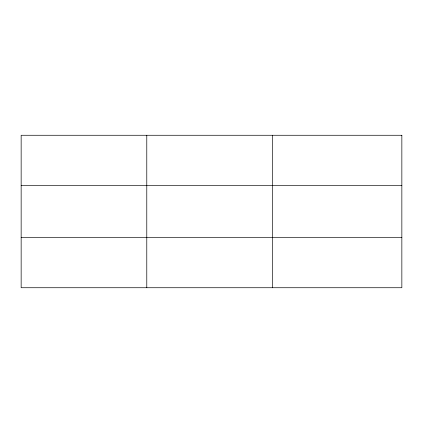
<?xml version="1.0" encoding="UTF-8"?>
<svg xmlns="http://www.w3.org/2000/svg" width="423" height="423" viewBox="0 0 423 423"><rect width="100%" height="100%" fill="white"/><g stroke="black" fill="none" stroke-linecap="round" stroke-linejoin="round"><path stroke-width="0.63" d="M146.781 135.27L146.781 287.73M272.412 135.27L272.412 287.73M21.15 185.581L401.85 185.581M21.15 237.419L401.85 237.419M401.85 135.27L401.85 287.73L21.15 287.73L21.15 135.27L401.85 135.27"/></g></svg>
